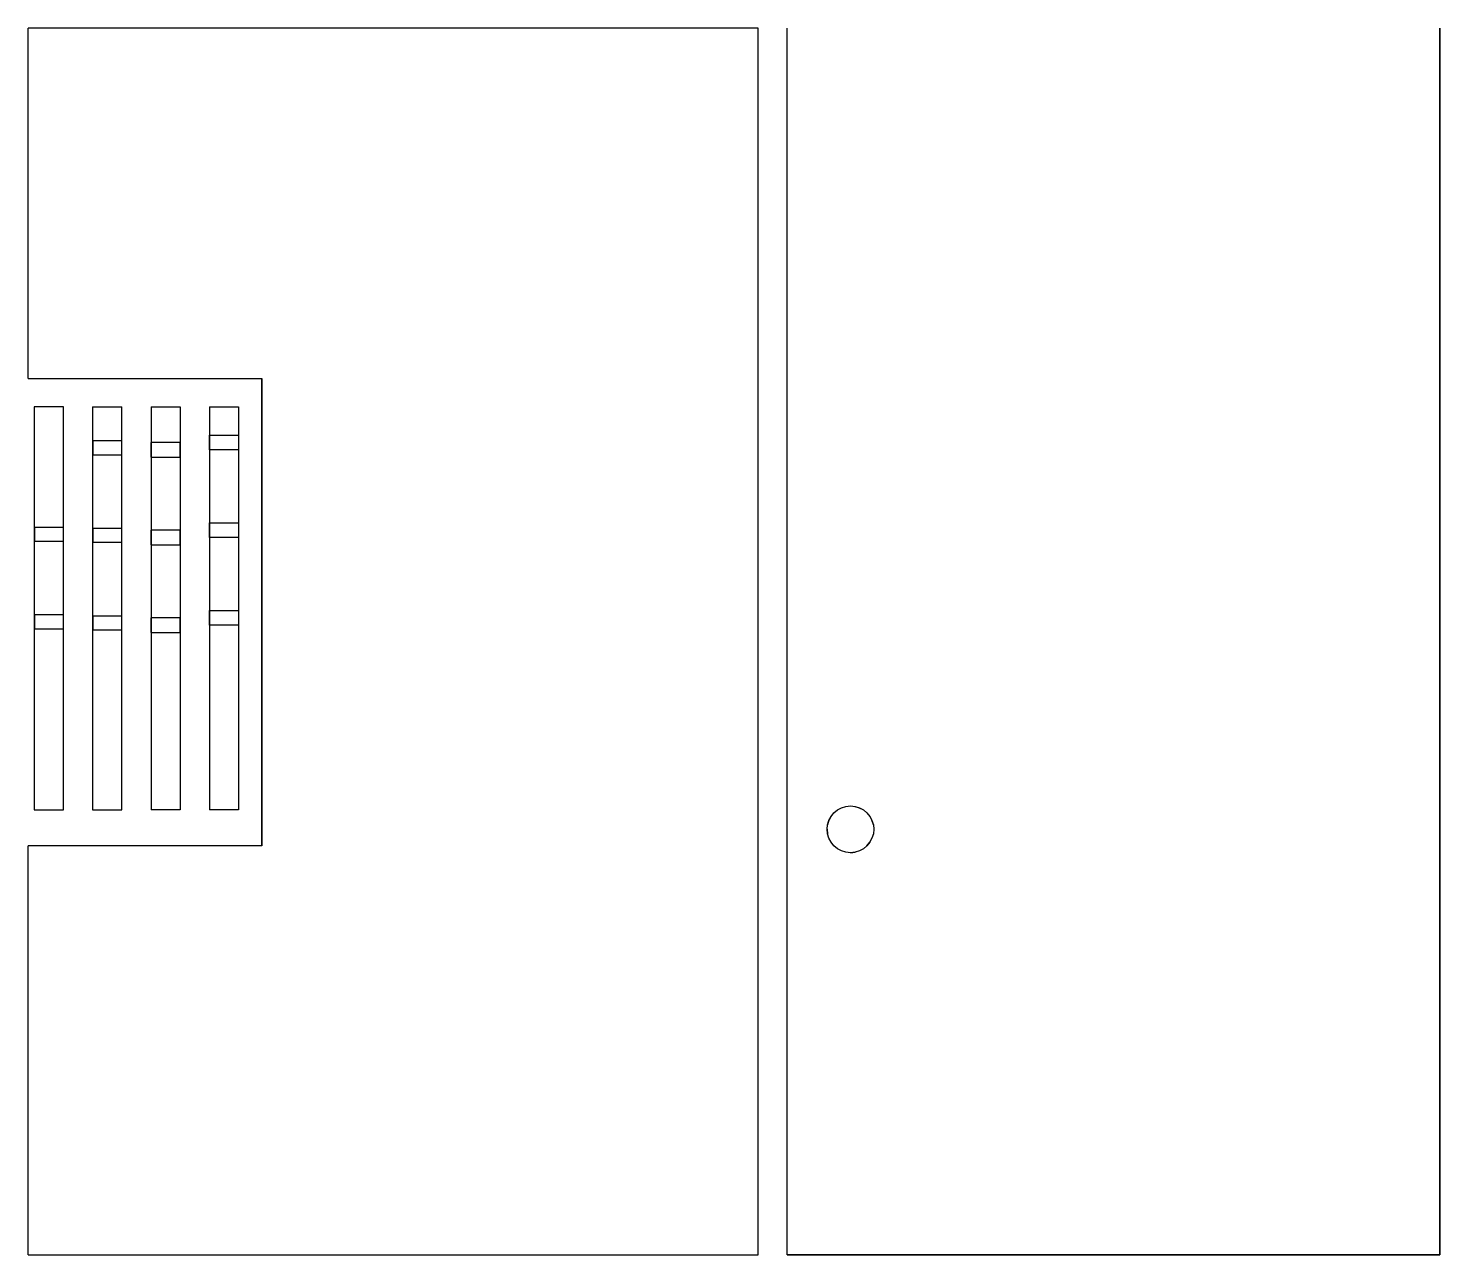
# Model space of a CAD drawing. Extents: x 83 to 338, y -17 to 518.
# Drawn here: x 83.2 to 325, y 92.8 to 302.8 of the extents above; entities that cross this region are included whole.
import ezdxf

# ---------------------------------------------------------------- set-up
doc = ezdxf.new("R2010")
doc.units = 0
doc.header["$MEASUREMENT"] = 0
doc.layers.get('0').update_dxf_attribs({"linetype": 'CONTINUOUS'})

msp = doc.modelspace()

# ---------------------------------------------------------------- linework, layer by layer
at = {"color": 1}
for points in [[(208.24, 302.78), (83.24, 302.78)], [(83.24, 242.78), (83.24, 302.78)], [(83.24, 242.78), (83.24, 302.78)], [(208.24, 92.78), (208.24, 302.78)], [(213.24, 92.78), (213.24, 302.78)], [(324.97, 302.78), (324.97, 92.78)], [(324.97, 92.78), (324.97, 302.78)], [(83.24, 242.78), (123.24, 242.78)], [(123.24, 242.78), (123.24, 162.78)], [(123.24, 162.78), (123.24, 242.78)], [(89.27, 237.98), (84.27, 237.98)], [(84.27, 237.98), (84.27, 168.98)], [(89.27, 168.98), (89.27, 237.98)], [(94.27, 237.98), (99.27, 237.98)], [(94.27, 237.98), (94.27, 168.98)], [(99.27, 168.98), (99.27, 237.98)], [(104.27, 237.98), (109.27, 237.98)], [(104.27, 237.98), (104.27, 168.98)], [(109.27, 237.98), (109.27, 168.98)], [(114.27, 237.98), (114.27, 168.98)], [(114.27, 237.98), (119.27, 237.98)], [(119.27, 237.98), (119.27, 168.98)], [(94.29, 232.2), (94.29, 229.7)], [(99.24, 232.2), (99.24, 229.7)], [(114.29, 230.6), (114.29, 233.1)], [(119.24, 233.1), (119.24, 230.6)], [(104.29, 229.33), (104.29, 231.83)], [(109.24, 229.33), (109.24, 231.83)], [(114.29, 215.6), (114.29, 218.1)], [(119.24, 218.1), (119.24, 215.6)], [(84.29, 217.38), (84.29, 214.88)], [(89.24, 217.38), (89.24, 214.88)], [(94.29, 217.2), (94.29, 214.7)], [(99.24, 217.2), (99.24, 214.7)], [(104.29, 214.33), (104.29, 216.83)], [(109.24, 214.33), (109.24, 216.83)], [(114.29, 200.6), (114.29, 203.1)], [(119.24, 203.1), (119.24, 200.6)], [(84.29, 202.38), (84.29, 199.88)], [(89.24, 202.38), (89.24, 199.88)], [(94.29, 202.2), (94.29, 199.7)], [(99.24, 202.2), (99.24, 199.7)], [(104.29, 199.33), (104.29, 201.83)], [(109.24, 199.33), (109.24, 201.83)], [(221.82, 168.95), (222.52, 169.32)], [(221.82, 168.95), (222.51, 169.32)], [(222.51, 169.32), (223.27, 169.54)], [(222.52, 169.32), (223.26, 169.55)], [(223.27, 169.54), (224.04, 169.63)], [(223.27, 169.54), (224.05, 169.62)], [(224.05, 169.62), (224.83, 169.54)], [(224.82, 169.55), (225.57, 169.32)], [(224.83, 169.54), (225.58, 169.32)], [(225.57, 169.32), (226.27, 168.95)], [(225.58, 169.32), (226.27, 168.95)], [(84.27, 168.98), (89.27, 168.98)], [(94.27, 168.98), (99.27, 168.98)], [(109.27, 168.98), (104.27, 168.98)], [(119.27, 168.98), (114.27, 168.98)], [(220.35, 167.16), (220.12, 166.4)], [(220.12, 166.4), (220.35, 167.15)], [(220.72, 167.85), (220.35, 167.15)], [(220.35, 167.15), (220.72, 167.84)], [(220.72, 167.84), (221.22, 168.45)], [(220.72, 167.84), (221.22, 168.45)], [(221.22, 168.45), (221.82, 168.95)], [(226.27, 168.95), (226.87, 168.45)], [(226.87, 168.45), (227.37, 167.84)], [(226.87, 168.45), (227.37, 167.84)], [(227.37, 167.85), (227.74, 167.15)], [(227.37, 167.84), (227.74, 167.15)], [(227.97, 166.4), (227.74, 167.16)], [(227.74, 167.15), (227.97, 166.4)], [(227.74, 167.15), (227.97, 166.4)], [(220.04, 165.62), (220.12, 166.4)], [(220.04, 165.62), (220.12, 164.84)], [(220.05, 165.62), (220.12, 166.4)], [(220.12, 164.84), (220.05, 165.62)], [(220.35, 164.09), (220.12, 164.84)], [(220.35, 164.09), (220.12, 164.84)], [(227.97, 164.84), (227.74, 164.09)], [(227.97, 166.4), (228.05, 165.62)], [(227.97, 166.4), (228.05, 165.62)], [(228.05, 165.62), (227.97, 164.84)], [(123.24, 162.78), (83.24, 162.78)], [(83.24, 92.78), (83.24, 162.78)], [(220.72, 163.4), (220.35, 164.09)], [(220.72, 163.4), (220.35, 164.09)], [(221.22, 162.79), (220.72, 163.4)], [(221.22, 162.79), (220.72, 163.4)], [(221.82, 162.29), (221.22, 162.79)], [(221.82, 162.3), (221.22, 162.79)], [(222.51, 161.93), (221.82, 162.3)], [(226.27, 162.3), (225.58, 161.93)], [(226.87, 162.79), (226.27, 162.3)], [(226.87, 162.79), (227.37, 163.4)], [(227.37, 163.4), (226.87, 162.79)], [(227.37, 163.4), (227.74, 164.09)], [(227.74, 164.09), (227.37, 163.4)], [(223.27, 161.7), (222.51, 161.93)], [(223.26, 161.7), (222.52, 161.93)], [(224.05, 161.62), (223.27, 161.7)], [(224.05, 161.62), (223.27, 161.7)], [(224.05, 161.62), (224.83, 161.7)], [(224.83, 161.7), (224.05, 161.62)], [(225.58, 161.93), (224.83, 161.7)], [(225.58, 161.92), (224.83, 161.7)], [(83.24, 92.78), (208.24, 92.78)], [(324.97, 92.78), (213.24, 92.78)], [(213.24, 92.78), (324.97, 92.78)]]:
    msp.add_lwpolyline(points, dxfattribs=at)
at = {"color": 5}
for points in [[(94.29, 232.2), (99.24, 232.2)], [(114.29, 233.1), (119.24, 233.1)], [(99.24, 229.7), (94.29, 229.7)], [(109.24, 231.83), (104.29, 231.83)], [(119.24, 230.6), (114.29, 230.6)], [(104.29, 229.33), (109.24, 229.33)], [(114.29, 218.1), (119.24, 218.1)], [(84.29, 217.38), (89.24, 217.38)], [(94.29, 217.2), (99.24, 217.2)], [(109.24, 216.83), (104.29, 216.83)], [(119.24, 215.6), (114.29, 215.6)], [(89.24, 214.88), (84.29, 214.88)], [(99.24, 214.7), (94.29, 214.7)], [(104.29, 214.33), (109.24, 214.33)], [(114.29, 203.1), (119.24, 203.1)], [(84.29, 202.38), (89.24, 202.38)], [(94.29, 202.2), (99.24, 202.2)], [(109.24, 201.83), (104.29, 201.83)], [(89.24, 199.88), (84.29, 199.88)], [(99.24, 199.7), (94.29, 199.7)], [(104.29, 199.33), (109.24, 199.33)], [(119.24, 200.6), (114.29, 200.6)]]:
    msp.add_lwpolyline(points, dxfattribs=at)

doc.saveas('drawing.dxf')
